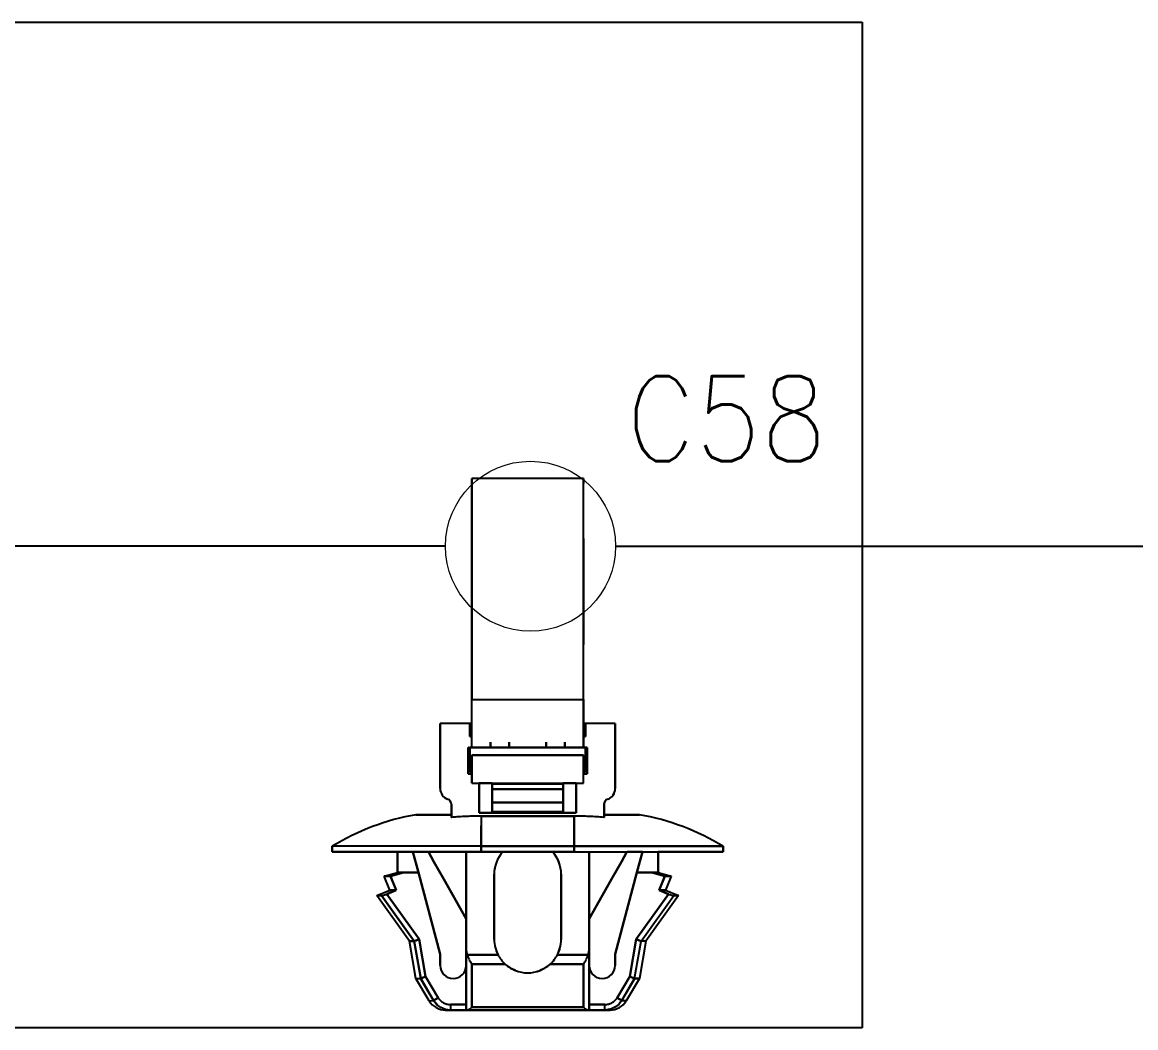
# Model space of a CAD drawing. Header units: inches. Extents: x 47316 to 59086, y 3141 to 11743.
# Drawn here: x 52056.99 to 52089.72, y 5811.37 to 5840.94 of the extents above; entities that cross this region are included whole.
import ezdxf

# ---------------------------------------------------------------- set-up
doc = ezdxf.new("R2010")
doc.units = ezdxf.units.IN
doc.header["$MEASUREMENT"] = 0
doc.styles.get("Standard").update_dxf_attribs({"font": ''})
doc.styles.get('Standard').set_extended_font_data('SimSun')
doc.linetypes.add('_VH_OTCON', pattern='A,0.0001,[7,VeSys.shx,S=0.1,R=0,X=0,Y=0],-0.4,[7,VeSys.shx,S=0.1,R=0,X=0,Y=0],-0.4,["X",Standard,S=1,R=0,X=-0.5,Y=-0.5],-0.0001,[7,VeSys.shx,S=0.1,R=0,X=0,Y=0],-0.4', length=1.2002)

msp = doc.modelspace()

# ---------------------------------------------------------------- linework, layer by layer
at = {"color": 1}
for p, q in [((52010.838, 5840.939), (52081.68, 5840.939)), ((52081.68, 5840.939), (52081.68, 5811.369)), ((52081.68, 5811.369), (52010.838, 5811.369))]:
    msp.add_line(p, q, dxfattribs=at)
at = {"color": 7, "ltscale": 0.378897}
msp.add_line((52070.205, 5827.523), (52070.205, 5821.023), dxfattribs=at)
at = {"color": 7, "ltscale": 0.15}
for p, q in [((52073.489, 5827.523), (52070.205, 5827.523)), ((52070.205, 5821.023), (52073.489, 5821.023)), ((52070.205, 5821.023), (52073.489, 5821.023)), ((52073.489, 5819.387), (52070.205, 5819.387)), ((52070.205, 5819.387), (52073.489, 5819.387)), ((52070.205, 5818.566), (52073.489, 5818.566)), ((52070.205, 5818.566), (52073.489, 5818.566)), ((52073.489, 5811.971), (52070.205, 5811.971)), ((52070.205, 5811.971), (52073.489, 5811.971))]:
    msp.add_line(p, q, dxfattribs=at)
at = {"color": 7, "ltscale": 0.215019}
msp.add_line((52070.205, 5823.056), (52070.205, 5827.523), dxfattribs=at)
at = {"color": 7, "ltscale": 0.315749}
msp.add_line((52070.205, 5827.523), (52070.205, 5821.585), dxfattribs=at)
at = {"color": 7, "ltscale": 0.378905}
msp.add_line((52070.205, 5821.023), (52070.205, 5827.523), dxfattribs=at)
at = {"color": 7, "ltscale": 0.315758}
msp.add_line((52070.205, 5827.523), (52070.205, 5821.585), dxfattribs=at)
at = {"color": 7, "ltscale": 0.378893}
msp.add_line((52073.489, 5821.023), (52073.489, 5827.523), dxfattribs=at)
at = {"color": 7, "ltscale": 0.0272}
msp.add_line((52073.489, 5827.376), (52073.489, 5827.523), dxfattribs=at)
at = {"color": 7, "ltscale": 0.37888}
msp.add_line((52073.489, 5821.023), (52073.489, 5827.523), dxfattribs=at)
at = {"color": 7, "ltscale": 0.027199}
msp.add_line((52073.489, 5827.523), (52073.489, 5827.376), dxfattribs=at)
at = {"color": 7, "ltscale": 0.179182}
msp.add_line((52070.205, 5823.279), (52070.205, 5827.202), dxfattribs=at)
at = {"color": 7, "ltscale": 0.142589}
msp.add_line((52073.489, 5825.757), (52073.489, 5822.635), dxfattribs=at)
at = {"color": 7, "ltscale": 0.142593}
msp.add_line((52073.489, 5822.634), (52073.489, 5825.756), dxfattribs=at)
at = {"color": 0, "linetype": '_VH_OTCON', "ltscale": 5}
for p, q in [((52069.429, 5825.529), (52018.657, 5825.529)), ((52074.429, 5825.529), (52185.429, 5825.529))]:
    msp.add_line(p, q, dxfattribs=at)
at = {"color": 7, "ltscale": 0.026669}
for p, q in [((52070.205, 5823.279), (52070.205, 5822.695)), ((52070.205, 5822.695), (52070.205, 5823.279)), ((52070.205, 5823.056), (52070.205, 5822.473))]:
    msp.add_line(p, q, dxfattribs=at)
at = {"color": 7, "ltscale": 0.108633}
msp.add_line((52070.205, 5820.317), (52070.205, 5822.695), dxfattribs=at)
at = {"color": 7, "ltscale": 0.076392}
msp.add_line((52070.205, 5821.023), (52070.205, 5822.695), dxfattribs=at)
at = {"color": 7, "ltscale": 0.098454}
msp.add_line((52070.205, 5820.317), (52070.205, 5822.473), dxfattribs=at)
at = {"color": 7, "ltscale": 0.057913}
msp.add_line((52070.205, 5820.317), (52070.205, 5821.585), dxfattribs=at)
at = {"color": 7, "ltscale": 0.0644}
for p, q in [((52070.205, 5819.614), (52070.205, 5821.023)), ((52070.205, 5819.614), (52070.205, 5821.023)), ((52073.489, 5821.023), (52073.489, 5819.614)), ((52073.489, 5819.614), (52073.489, 5821.023))]:
    msp.add_line(p, q, dxfattribs=at)
at = {"color": 7, "ltscale": 0.025}
for p, q in [((52069.275, 5819.77), (52069.275, 5820.317)), ((52071.3, 5819.614), (52070.752, 5819.614)), ((52071.3, 5819.614), (52070.752, 5819.614)), ((52071.3, 5819.606), (52070.752, 5819.606)), ((52072.941, 5819.614), (52072.394, 5819.614)), ((52072.941, 5819.614), (52072.394, 5819.614))]:
    msp.add_line(p, q, dxfattribs=at)
at = {"color": 7, "ltscale": 0.039999}
for p, q in [((52070.15, 5820.317), (52069.275, 5820.317)), ((52070.15, 5820.317), (52069.275, 5820.317)), ((52074.419, 5820.317), (52073.543, 5820.317)), ((52074.419, 5820.317), (52073.543, 5820.317))]:
    msp.add_line(p, q, dxfattribs=at)
at = {"color": 7, "ltscale": 0.022501}
for p, q in [((52069.275, 5820.317), (52069.275, 5819.825)), ((52069.275, 5820.317), (52069.275, 5819.825)), ((52074.419, 5820.317), (52074.419, 5819.825)), ((52074.419, 5819.825), (52074.419, 5820.317))]:
    msp.add_line(p, q, dxfattribs=at)
at = {"color": 7, "ltscale": 0.0175}
for p, q in [((52070.15, 5820.317), (52070.15, 5819.934)), ((52070.15, 5820.317), (52070.15, 5819.934)), ((52070.15, 5819.934), (52070.15, 5820.317)), ((52073.543, 5820.317), (52073.543, 5819.934)), ((52073.543, 5819.934), (52073.543, 5820.317))]:
    msp.add_line(p, q, dxfattribs=at)
at = {"color": 7, "ltscale": 0.002499}
for p, q in [((52070.205, 5820.317), (52070.15, 5820.317)), ((52073.543, 5820.317), (52073.489, 5820.317)), ((52070.15, 5819.934), (52070.205, 5819.934)), ((52070.205, 5819.934), (52070.15, 5819.934)), ((52073.489, 5819.934), (52073.543, 5819.934)), ((52073.543, 5819.934), (52073.489, 5819.934)), ((52070.096, 5819.606), (52070.15, 5819.606)), ((52070.096, 5819.606), (52070.15, 5819.606)), ((52073.598, 5819.606), (52073.543, 5819.606)), ((52073.543, 5819.606), (52073.598, 5819.606)), ((52073.543, 5819.606), (52073.598, 5819.606)), ((52070.15, 5818.894), (52070.205, 5818.894)), ((52070.205, 5818.894), (52070.15, 5818.894)), ((52070.15, 5818.894), (52070.205, 5818.894)), ((52073.489, 5818.894), (52073.543, 5818.894)), ((52073.543, 5818.894), (52073.489, 5818.894)), ((52073.489, 5818.894), (52073.543, 5818.894))]:
    msp.add_line(p, q, dxfattribs=at)
at = {"color": 7, "ltscale": 2.6e-05}
for p, q in [((52070.15, 5820.317), (52070.15, 5820.317)), ((52073.543, 5820.317), (52073.543, 5820.317))]:
    msp.add_line(p, q, dxfattribs=at)
at = {"color": 7, "ltscale": 0.064999}
for p, q in [((52069.275, 5819.825), (52069.275, 5818.402)), ((52069.275, 5819.825), (52069.275, 5818.402)), ((52074.419, 5819.825), (52074.419, 5818.402)), ((52074.419, 5818.402), (52074.419, 5819.825))]:
    msp.add_line(p, q, dxfattribs=at)
at = {"color": 7, "ltscale": 0.0625}
msp.add_line((52069.275, 5818.402), (52069.275, 5819.77), dxfattribs=at)
at = {"color": 7, "ltscale": 0.0075}
for p, q in [((52070.752, 5819.606), (52070.752, 5819.77)), ((52070.752, 5819.77), (52070.752, 5819.606)), ((52071.3, 5819.77), (52071.3, 5819.606)), ((52071.3, 5819.606), (52071.3, 5819.77)), ((52072.394, 5819.606), (52072.394, 5819.77)), ((52072.394, 5819.77), (52072.394, 5819.606)), ((52072.941, 5819.77), (52072.941, 5819.606)), ((52072.941, 5819.606), (52072.941, 5819.77)), ((52066.1, 5816.705), (52066.1, 5816.541)), ((52066.1, 5816.541), (52066.1, 5816.705)), ((52070.479, 5816.705), (52070.479, 5816.541)), ((52070.479, 5816.541), (52070.479, 5816.705)), ((52073.215, 5816.541), (52073.215, 5816.705)), ((52073.215, 5816.705), (52073.215, 5816.541)), ((52077.593, 5816.705), (52077.593, 5816.541)), ((52077.593, 5816.541), (52077.593, 5816.705)), ((52069.582, 5812.053), (52069.582, 5811.889)), ((52069.582, 5812.053), (52069.582, 5811.889)), ((52070.041, 5811.889), (52070.041, 5812.053)), ((52074.111, 5811.889), (52074.111, 5812.053)), ((52074.111, 5811.889), (52074.111, 5812.053))]:
    msp.add_line(p, q, dxfattribs=at)
at = {"color": 7, "ltscale": 0.000629}
msp.add_line((52070.109, 5819.606), (52070.096, 5819.606), dxfattribs=at)
at = {"color": 7, "ltscale": 0.035001}
for p, q in [((52070.096, 5819.606), (52070.096, 5818.84)), ((52070.096, 5818.84), (52070.096, 5819.606)), ((52073.598, 5818.84), (52073.598, 5819.606)), ((52073.598, 5818.84), (52073.598, 5819.606)), ((52073.598, 5819.606), (52073.598, 5818.84)), ((52070.479, 5816.541), (52070.479, 5817.307)), ((52070.479, 5816.541), (52070.479, 5817.307))]:
    msp.add_line(p, q, dxfattribs=at)
at = {"color": 7, "ltscale": 0.154999}
for p, q in [((52070.15, 5819.606), (52073.543, 5819.606)), ((52073.543, 5819.606), (52070.15, 5819.606))]:
    msp.add_line(p, q, dxfattribs=at)
at = {"color": 7, "ltscale": 0.032501}
for p, q in [((52070.15, 5819.606), (52070.15, 5818.894)), ((52070.15, 5819.606), (52070.15, 5818.894)), ((52073.543, 5819.606), (52073.543, 5818.894)), ((52073.543, 5818.894), (52073.543, 5819.606))]:
    msp.add_line(p, q, dxfattribs=at)
at = {"color": 7, "ltscale": 0.021939}
msp.add_line((52070.15, 5819.606), (52070.15, 5819.125), dxfattribs=at)
at = {"color": 7, "ltscale": 0.0375}
for p, q in [((52070.205, 5819.387), (52070.205, 5818.566)), ((52070.205, 5818.566), (52070.205, 5819.387)), ((52073.489, 5818.566), (52073.489, 5819.387)), ((52073.489, 5818.566), (52073.489, 5819.387))]:
    msp.add_line(p, q, dxfattribs=at)
at = {"color": 7, "ltscale": 0.000322}
msp.add_line((52071.3, 5819.606), (52071.3, 5819.613), dxfattribs=at)
at = {"color": 7, "ltscale": 0.023056}
msp.add_line((52072.899, 5819.606), (52072.394, 5819.606), dxfattribs=at)
at = {"color": 7, "ltscale": 0.000368}
msp.add_line((52072.941, 5819.614), (52072.941, 5819.606), dxfattribs=at)
at = {"color": 7, "ltscale": 0.010562}
msp.add_line((52070.15, 5818.894), (52070.15, 5819.125), dxfattribs=at)
at = {"color": 7, "ltscale": 0.004999}
for p, q in [((52070.096, 5818.84), (52070.205, 5818.84)), ((52070.205, 5818.84), (52070.096, 5818.84)), ((52073.489, 5818.84), (52073.598, 5818.84)), ((52073.598, 5818.84), (52073.489, 5818.84))]:
    msp.add_line(p, q, dxfattribs=at)
at = {"color": 7, "ltscale": 0.002502}
msp.add_line((52070.205, 5818.84), (52070.205, 5818.894), dxfattribs=at)
at = {"color": 7, "ltscale": 0.040002}
for p, q in [((52070.424, 5818.566), (52070.424, 5817.69)), ((52070.424, 5817.69), (52070.424, 5818.566)), ((52073.27, 5817.69), (52073.27, 5818.566)), ((52073.27, 5817.69), (52073.27, 5818.566)), ((52073.27, 5818.566), (52073.27, 5817.69))]:
    msp.add_line(p, q, dxfattribs=at)
at = {"color": 7, "ltscale": 0.017502}
for p, q in [((52070.807, 5818.566), (52070.424, 5818.566)), ((52073.27, 5818.566), (52072.887, 5818.566))]:
    msp.add_line(p, q, dxfattribs=at)
at = {"color": 7, "ltscale": 0.00087}
for p, q in [((52070.807, 5818.547), (52070.807, 5818.566)), ((52070.807, 5818.566), (52070.807, 5818.547)), ((52072.887, 5818.547), (52072.887, 5818.566)), ((52072.887, 5818.566), (52072.887, 5818.547))]:
    msp.add_line(p, q, dxfattribs=at)
at = {"color": 7, "ltscale": 0.023952}
msp.add_line((52070.807, 5818.042), (52070.807, 5818.566), dxfattribs=at)
at = {"color": 7, "ltscale": 0.007443}
for p, q in [((52070.807, 5818.384), (52070.807, 5818.547)), ((52070.807, 5818.547), (52070.807, 5818.384)), ((52072.887, 5818.384), (52072.887, 5818.547)), ((52072.887, 5818.547), (52072.887, 5818.384))]:
    msp.add_line(p, q, dxfattribs=at)
at = {"color": 7, "ltscale": 0.095001}
for p, q in [((52070.807, 5818.547), (52072.887, 5818.547)), ((52072.887, 5818.547), (52070.807, 5818.547)), ((52070.807, 5818.384), (52072.887, 5818.384)), ((52072.887, 5818.384), (52070.807, 5818.384)), ((52072.887, 5817.993), (52070.807, 5817.993)), ((52070.807, 5817.993), (52072.887, 5817.993)), ((52072.887, 5817.722), (52070.807, 5817.722))]:
    msp.add_line(p, q, dxfattribs=at)
at = {"color": 7, "ltscale": 0.017839}
for p, q in [((52070.807, 5817.993), (52070.807, 5818.384)), ((52070.807, 5818.384), (52070.807, 5817.993)), ((52072.887, 5817.993), (52072.887, 5818.384)), ((52072.887, 5818.384), (52072.887, 5817.993))]:
    msp.add_line(p, q, dxfattribs=at)
at = {"color": 7, "ltscale": 0.013786}
msp.add_line((52069.603, 5817.635), (52069.603, 5817.937), dxfattribs=at)
at = {"color": 7, "ltscale": 0.017471}
for p, q in [((52069.603, 5817.555), (52069.603, 5817.937)), ((52074.091, 5817.555), (52074.091, 5817.937))]:
    msp.add_line(p, q, dxfattribs=at)
at = {"color": 7, "ltscale": 0.017476}
for p, q in [((52069.603, 5817.937), (52069.603, 5817.555)), ((52074.091, 5817.937), (52074.091, 5817.555))]:
    msp.add_line(p, q, dxfattribs=at)
at = {"color": 7, "ltscale": 0.014789}
msp.add_line((52070.807, 5818.014), (52070.807, 5817.69), dxfattribs=at)
at = {"color": 7, "ltscale": 0.013841}
for p, q in [((52070.807, 5817.69), (52070.807, 5817.993)), ((52072.887, 5817.993), (52072.887, 5817.69))]:
    msp.add_line(p, q, dxfattribs=at)
at = {"color": 7, "ltscale": 0.012407}
for p, q in [((52070.807, 5817.722), (52070.807, 5817.993)), ((52072.887, 5817.722), (52072.887, 5817.993))]:
    msp.add_line(p, q, dxfattribs=at)
at = {"color": 7, "ltscale": 0.001447}
msp.add_line((52072.887, 5817.722), (52072.887, 5817.69), dxfattribs=at)
at = {"color": 7, "ltscale": 0.047501}
for p, q in [((52068.563, 5817.635), (52069.603, 5817.635)), ((52069.603, 5817.635), (52068.563, 5817.635)), ((52074.091, 5817.635), (52075.131, 5817.635)), ((52075.131, 5817.635), (52074.091, 5817.635))]:
    msp.add_line(p, q, dxfattribs=at)
at = {"color": 7, "ltscale": 0.00369}
for p, q in [((52069.603, 5817.555), (52069.603, 5817.635)), ((52074.091, 5817.635), (52074.091, 5817.555))]:
    msp.add_line(p, q, dxfattribs=at)
at = {"color": 7, "ltscale": 0.129999}
for p, q in [((52070.424, 5817.69), (52073.27, 5817.69)), ((52073.27, 5817.69), (52070.424, 5817.69))]:
    msp.add_line(p, q, dxfattribs=at)
at = {"color": 7, "ltscale": 0.040567}
for p, q in [((52070.479, 5817.593), (52070.479, 5816.705)), ((52073.215, 5817.593), (52073.215, 5816.705))]:
    msp.add_line(p, q, dxfattribs=at)
at = {"color": 7, "ltscale": 0.125}
for p, q in [((52073.215, 5817.593), (52070.479, 5817.593)), ((52070.479, 5817.593), (52073.215, 5817.593)), ((52073.215, 5816.705), (52070.479, 5816.705)), ((52070.479, 5816.705), (52073.215, 5816.705)), ((52073.215, 5816.541), (52070.479, 5816.541)), ((52070.479, 5816.541), (52073.215, 5816.541))]:
    msp.add_line(p, q, dxfattribs=at)
at = {"color": 7, "ltscale": 0.040569}
for p, q in [((52070.479, 5817.593), (52070.479, 5816.705)), ((52073.215, 5816.705), (52073.215, 5817.593))]:
    msp.add_line(p, q, dxfattribs=at)
at = {"color": 7, "ltscale": 0.02751}
msp.add_line((52073.215, 5816.705), (52073.215, 5817.307), dxfattribs=at)
msp.add_line((52073.215, 5816.705), (52073.215, 5817.307), dxfattribs=at)
at = {"color": 7, "ltscale": 0.2}
for p, q in [((52070.479, 5816.705), (52066.1, 5816.705)), ((52070.479, 5816.705), (52066.1, 5816.705)), ((52070.479, 5816.541), (52066.1, 5816.541)), ((52066.1, 5816.541), (52070.479, 5816.541)), ((52077.593, 5816.705), (52073.215, 5816.705)), ((52073.215, 5816.705), (52077.593, 5816.705)), ((52073.215, 5816.541), (52077.593, 5816.541)), ((52073.215, 5816.541), (52077.593, 5816.541))]:
    msp.add_line(p, q, dxfattribs=at)
at = {"color": 7, "ltscale": 0.087396}
for p, q in [((52066.1, 5816.541), (52068.014, 5816.541)), ((52077.593, 5816.541), (52075.68, 5816.541)), ((52077.593, 5816.541), (52075.68, 5816.541))]:
    msp.add_line(p, q, dxfattribs=at)
at = {"color": 7, "ltscale": 0.0875}
for p, q in [((52068.016, 5816.541), (52066.1, 5816.541)), ((52070.862, 5813.969), (52070.862, 5815.884)), ((52070.862, 5815.884), (52070.862, 5813.969)), ((52072.832, 5815.884), (52072.832, 5813.969)), ((52072.832, 5813.969), (52072.832, 5815.884)), ((52072.832, 5813.969), (52072.832, 5815.884))]:
    msp.add_line(p, q, dxfattribs=at)
at = {"color": 7, "ltscale": 0.027499}
for p, q in [((52068.016, 5815.939), (52068.016, 5816.541)), ((52068.016, 5816.541), (52068.016, 5815.939)), ((52075.678, 5815.939), (52075.678, 5816.541)), ((52075.678, 5816.541), (52075.678, 5815.939))]:
    msp.add_line(p, q, dxfattribs=at)
at = {"color": 7, "ltscale": 0.028456}
for p, q in [((52068.634, 5815.939), (52068.473, 5816.541)), ((52068.473, 5816.541), (52068.634, 5815.939)), ((52075.06, 5815.939), (52075.22, 5816.541)), ((52075.22, 5816.541), (52075.06, 5815.939))]:
    msp.add_line(p, q, dxfattribs=at)
at = {"color": 7, "ltscale": 0.020602}
for p, q in [((52068.473, 5816.541), (52068.924, 5816.541)), ((52075.22, 5816.541), (52074.769, 5816.541)), ((52075.22, 5816.541), (52074.769, 5816.541))]:
    msp.add_line(p, q, dxfattribs=at)
at = {"color": 7, "ltscale": 0.020749}
msp.add_line((52068.928, 5816.541), (52068.473, 5816.541), dxfattribs=at)
at = {"color": 7, "ltscale": 0.015289}
msp.add_line((52069.092, 5816.251), (52068.927, 5816.542), dxfattribs=at)
at = {"color": 7, "ltscale": 0.015242}
for p, q in [((52068.928, 5816.541), (52069.092, 5816.251)), ((52074.602, 5816.251), (52074.766, 5816.541))]:
    msp.add_line(p, q, dxfattribs=at)
at = {"color": 7, "ltscale": 0.089999}
for p, q in [((52070.041, 5816.541), (52070.041, 5814.571)), ((52070.041, 5814.571), (52070.041, 5816.541)), ((52073.653, 5814.571), (52073.653, 5816.541)), ((52073.653, 5816.541), (52073.653, 5814.571))]:
    msp.add_line(p, q, dxfattribs=at)
at = {"color": 7, "ltscale": 0.015215}
msp.add_line((52074.766, 5816.541), (52074.602, 5816.251), dxfattribs=at)
at = {"color": 7, "ltscale": 0.02697}
msp.add_line((52069.382, 5815.736), (52069.092, 5816.251), dxfattribs=at)
at = {"color": 7, "ltscale": 0.026985}
for p, q in [((52069.092, 5816.251), (52069.382, 5815.736)), ((52074.311, 5815.736), (52074.602, 5816.251))]:
    msp.add_line(p, q, dxfattribs=at)
at = {"color": 7, "ltscale": 0.02701}
msp.add_line((52074.602, 5816.251), (52074.311, 5815.736), dxfattribs=at)
at = {"color": 7, "ltscale": 0.018183}
msp.add_line((52067.633, 5815.829), (52068.016, 5815.939), dxfattribs=at)
at = {"color": 7, "ltscale": 0.008429}
for p, q in [((52067.817, 5815.829), (52067.633, 5815.829)), ((52075.712, 5815.419), (52075.896, 5815.419))]:
    msp.add_line(p, q, dxfattribs=at)
at = {"color": 7, "ltscale": 0.020195}
for p, q in [((52067.797, 5815.419), (52067.633, 5815.829)), ((52067.817, 5815.829), (52067.982, 5815.419)), ((52067.982, 5815.419), (52067.817, 5815.829)), ((52075.876, 5815.829), (52075.712, 5815.419)), ((52075.712, 5815.419), (52075.876, 5815.829)), ((52076.061, 5815.829), (52075.896, 5815.419))]:
    msp.add_line(p, q, dxfattribs=at)
at = {"color": 7, "ltscale": 0.008438}
msp.add_line((52067.633, 5815.829), (52067.818, 5815.829), dxfattribs=at)
at = {"color": 7, "ltscale": 0.002185}
msp.add_line((52067.724, 5815.829), (52067.676, 5815.829), dxfattribs=at)
at = {"color": 7, "ltscale": 0.018199}
for p, q in [((52068.201, 5815.939), (52067.817, 5815.829)), ((52067.817, 5815.829), (52068.201, 5815.939)), ((52075.493, 5815.939), (52075.876, 5815.829)), ((52075.876, 5815.829), (52075.493, 5815.939))]:
    msp.add_line(p, q, dxfattribs=at)
at = {"color": 7, "ltscale": 0.000342}
for p, q in [((52068.023, 5815.939), (52068.016, 5815.939)), ((52075.678, 5815.939), (52075.67, 5815.939))]:
    msp.add_line(p, q, dxfattribs=at)
at = {"color": 7, "ltscale": 0.006641}
msp.add_line((52068.016, 5815.939), (52068.161, 5815.939), dxfattribs=at)
at = {"color": 7, "ltscale": 0.002142}
msp.add_line((52068.063, 5815.939), (52068.016, 5815.939), dxfattribs=at)
at = {"color": 7, "ltscale": 0.00033}
for p, q in [((52068.016, 5815.939), (52068.023, 5815.939)), ((52075.671, 5815.939), (52075.678, 5815.939)), ((52075.896, 5815.419), (52075.889, 5815.419))]:
    msp.add_line(p, q, dxfattribs=at)
at = {"color": 7, "ltscale": 0.002136}
msp.add_line((52068.016, 5815.939), (52068.063, 5815.939), dxfattribs=at)
at = {"color": 7, "ltscale": 0.001825}
msp.add_line((52068.023, 5815.939), (52068.063, 5815.939), dxfattribs=at)
at = {"color": 7, "ltscale": 0.003674}
for p, q in [((52068.104, 5815.939), (52068.023, 5815.939)), ((52075.67, 5815.939), (52075.59, 5815.939))]:
    msp.add_line(p, q, dxfattribs=at)
at = {"color": 7, "ltscale": 0.006299}
msp.add_line((52068.201, 5815.939), (52068.063, 5815.939), dxfattribs=at)
at = {"color": 7, "ltscale": 0.006305}
msp.add_line((52068.063, 5815.939), (52068.201, 5815.939), dxfattribs=at)
at = {"color": 7, "ltscale": 0.00329}
msp.add_line((52068.176, 5815.939), (52068.104, 5815.939), dxfattribs=at)
at = {"color": 7, "ltscale": 0.019785}
for p, q in [((52068.634, 5815.939), (52068.201, 5815.939)), ((52068.201, 5815.939), (52068.634, 5815.939)), ((52075.06, 5815.939), (52075.493, 5815.939)), ((52075.493, 5815.939), (52075.06, 5815.939))]:
    msp.add_line(p, q, dxfattribs=at)
at = {"color": 7, "ltscale": 0.11383}
for p, q in [((52069.275, 5813.531), (52068.634, 5815.939)), ((52068.634, 5815.939), (52069.275, 5813.531)), ((52074.419, 5813.531), (52075.06, 5815.939)), ((52075.06, 5815.939), (52074.419, 5813.531))]:
    msp.add_line(p, q, dxfattribs=at)
at = {"color": 7, "ltscale": 0.065039}
msp.add_line((52070.041, 5814.571), (52069.341, 5815.81), dxfattribs=at)
at = {"color": 7, "ltscale": 0.064963}
msp.add_line((52074.352, 5815.809), (52073.653, 5814.571), dxfattribs=at)
at = {"color": 7, "ltscale": 0.008441}
for p, q in [((52075.678, 5815.939), (52075.493, 5815.939)), ((52075.493, 5815.939), (52075.678, 5815.939)), ((52075.897, 5815.419), (52075.712, 5815.419))]:
    msp.add_line(p, q, dxfattribs=at)
at = {"color": 7, "ltscale": 0.008432}
msp.add_line((52075.493, 5815.939), (52075.678, 5815.939), dxfattribs=at)
at = {"color": 7, "ltscale": 0.00434}
msp.add_line((52075.59, 5815.939), (52075.495, 5815.939), dxfattribs=at)
at = {"color": 7, "ltscale": 0.002209}
msp.add_line((52075.622, 5815.939), (52075.671, 5815.939), dxfattribs=at)
at = {"color": 7, "ltscale": 0.000286}
for p, q in [((52075.676, 5815.937), (52075.67, 5815.939)), ((52075.67, 5815.939), (52075.676, 5815.937))]:
    msp.add_line(p, q, dxfattribs=at)
at = {"color": 7, "ltscale": 0.018174}
msp.add_line((52075.678, 5815.939), (52076.06, 5815.829), dxfattribs=at)
at = {"color": 7, "ltscale": 0.004681}
for p, q in [((52075.979, 5815.829), (52075.876, 5815.829)), ((52075.876, 5815.829), (52075.979, 5815.829))]:
    msp.add_line(p, q, dxfattribs=at)
at = {"color": 7, "ltscale": 0.002823}
msp.add_line((52076.04, 5815.829), (52075.979, 5815.829), dxfattribs=at)
at = {"color": 7, "ltscale": 0.00282}
for p, q in [((52075.979, 5815.829), (52076.04, 5815.829)), ((52067.817, 5815.419), (52067.879, 5815.419))]:
    msp.add_line(p, q, dxfattribs=at)
at = {"color": 7, "ltscale": 0.000925}
msp.add_line((52076.061, 5815.829), (52076.04, 5815.829), dxfattribs=at)
at = {"color": 7, "ltscale": 0.000912}
for p, q in [((52076.04, 5815.829), (52076.06, 5815.829)), ((52067.797, 5815.419), (52067.817, 5815.419))]:
    msp.add_line(p, q, dxfattribs=at)
at = {"color": 7, "ltscale": 0.06116}
msp.add_line((52070.041, 5814.571), (52069.382, 5815.736), dxfattribs=at)
at = {"color": 7, "ltscale": 0.061156}
for p, q in [((52069.382, 5815.736), (52070.041, 5814.571)), ((52073.653, 5814.571), (52074.311, 5815.736))]:
    msp.add_line(p, q, dxfattribs=at)
at = {"color": 7, "ltscale": 0.040697}
msp.add_line((52070.041, 5814.774), (52070.041, 5815.665), dxfattribs=at)
at = {"color": 7, "ltscale": 0.040701}
msp.add_line((52070.041, 5815.665), (52070.041, 5814.774), dxfattribs=at)
at = {"color": 7, "ltscale": 0.061161}
msp.add_line((52074.311, 5815.736), (52073.653, 5814.571), dxfattribs=at)
at = {"color": 7, "ltscale": 0.019}
msp.add_line((52067.414, 5815.255), (52067.797, 5815.419), dxfattribs=at)
at = {"color": 7, "ltscale": 4.3e-05}
msp.add_line((52067.414, 5815.255), (52067.415, 5815.255), dxfattribs=at)
at = {"color": 7, "ltscale": 0.075271}
for p, q in [((52068.372, 5813.914), (52067.414, 5815.255)), ((52067.549, 5815.255), (52068.507, 5813.914)), ((52068.507, 5813.914), (52067.549, 5815.255)), ((52075.187, 5813.914), (52076.145, 5815.255)), ((52076.28, 5815.255), (52075.322, 5813.914))]:
    msp.add_line(p, q, dxfattribs=at)
at = {"color": 7, "ltscale": 4.9e-05}
msp.add_line((52067.414, 5815.255), (52067.415, 5815.255), dxfattribs=at)
at = {"color": 7, "ltscale": 0.000903}
msp.add_line((52067.415, 5815.255), (52067.435, 5815.255), dxfattribs=at)
at = {"color": 7, "ltscale": 0.000916}
msp.add_line((52067.415, 5815.255), (52067.435, 5815.255), dxfattribs=at)
at = {"color": 7, "ltscale": 0.005222}
msp.add_line((52067.435, 5815.255), (52067.549, 5815.255), dxfattribs=at)
at = {"color": 7, "ltscale": 0.005249}
msp.add_line((52067.435, 5815.255), (52067.55, 5815.255), dxfattribs=at)
at = {"color": 7, "ltscale": 0.013619}
for p, q in [((52067.982, 5815.419), (52067.708, 5815.302)), ((52067.708, 5815.302), (52067.982, 5815.419)), ((52075.712, 5815.419), (52075.986, 5815.302)), ((52075.986, 5815.302), (52075.712, 5815.419))]:
    msp.add_line(p, q, dxfattribs=at)
at = {"color": 7, "ltscale": 0.074459}
for p, q in [((52067.708, 5815.302), (52068.655, 5813.975)), ((52068.655, 5813.975), (52067.708, 5815.302)), ((52075.986, 5815.302), (52075.038, 5813.975)), ((52075.038, 5813.975), (52075.986, 5815.302))]:
    msp.add_line(p, q, dxfattribs=at)
at = {"color": 7, "ltscale": 0.0009}
msp.add_line((52067.816, 5815.419), (52067.797, 5815.419), dxfattribs=at)
at = {"color": 7, "ltscale": 0.002856}
msp.add_line((52067.804, 5815.419), (52067.867, 5815.419), dxfattribs=at)
at = {"color": 7, "ltscale": 0.002869}
msp.add_line((52067.867, 5815.419), (52067.804, 5815.419), dxfattribs=at)
at = {"color": 7, "ltscale": 0.002832}
msp.add_line((52067.878, 5815.419), (52067.816, 5815.419), dxfattribs=at)
at = {"color": 7, "ltscale": 0.004715}
msp.add_line((52067.982, 5815.419), (52067.878, 5815.419), dxfattribs=at)
at = {"color": 7, "ltscale": 0.004687}
msp.add_line((52067.879, 5815.419), (52067.982, 5815.419), dxfattribs=at)
at = {"color": 7, "ltscale": 0.075264}
msp.add_line((52075.187, 5813.914), (52076.144, 5815.255), dxfattribs=at)
at = {"color": 7, "ltscale": 0.004291}
msp.add_line((52075.806, 5815.419), (52075.712, 5815.419), dxfattribs=at)
at = {"color": 7, "ltscale": 0.003809}
msp.add_line((52075.889, 5815.419), (52075.806, 5815.419), dxfattribs=at)
at = {"color": 7, "ltscale": 0.001593}
msp.add_line((52075.855, 5815.419), (52075.89, 5815.419), dxfattribs=at)
at = {"color": 7, "ltscale": 0.000327}
msp.add_line((52075.89, 5815.419), (52075.897, 5815.419), dxfattribs=at)
at = {"color": 7, "ltscale": 0.019025}
msp.add_line((52075.897, 5815.419), (52076.28, 5815.255), dxfattribs=at)
at = {"color": 7, "ltscale": 0.006177}
msp.add_line((52076.144, 5815.255), (52076.28, 5815.255), dxfattribs=at)
at = {"color": 7, "ltscale": 0.006165}
for p, q in [((52076.28, 5815.255), (52076.145, 5815.255)), ((52075.322, 5813.914), (52075.187, 5813.914)), ((52075.322, 5813.914), (52075.187, 5813.914))]:
    msp.add_line(p, q, dxfattribs=at)
at = {"color": 7, "ltscale": 0.039936}
for p, q in [((52070.041, 5814.571), (52070.041, 5813.696)), ((52070.041, 5813.696), (52070.041, 5814.571)), ((52073.653, 5813.696), (52073.653, 5814.571)), ((52073.653, 5814.571), (52073.653, 5813.696))]:
    msp.add_line(p, q, dxfattribs=at)
at = {"color": 7, "ltscale": 0.048712}
msp.add_line((52070.041, 5813.504), (52070.041, 5814.571), dxfattribs=at)
at = {"color": 7, "ltscale": 0.006168}
for p, q in [((52068.507, 5813.914), (52068.372, 5813.914)), ((52068.372, 5813.914), (52068.507, 5813.914))]:
    msp.add_line(p, q, dxfattribs=at)
at = {"color": 7, "ltscale": 0.05076}
for p, q in [((52068.563, 5812.819), (52068.372, 5813.914)), ((52075.322, 5813.914), (52075.13, 5812.819))]:
    msp.add_line(p, q, dxfattribs=at)
at = {"color": 7, "ltscale": 0.002621}
for p, q in [((52068.511, 5813.915), (52068.564, 5813.937)), ((52068.564, 5813.937), (52068.511, 5813.915)), ((52075.13, 5813.937), (52075.183, 5813.915)), ((52075.183, 5813.915), (52075.13, 5813.937))]:
    msp.add_line(p, q, dxfattribs=at)
at = {"color": 7, "ltscale": 0.050773}
for p, q in [((52068.511, 5813.915), (52068.702, 5812.82)), ((52068.702, 5812.82), (52068.511, 5813.915)), ((52074.991, 5812.82), (52075.183, 5813.915))]:
    msp.add_line(p, q, dxfattribs=at)
at = {"color": 7, "ltscale": 0.000205}
for p, q in [((52068.564, 5813.937), (52068.568, 5813.939)), ((52068.568, 5813.939), (52068.564, 5813.937)), ((52075.126, 5813.939), (52075.13, 5813.937)), ((52075.13, 5813.937), (52075.126, 5813.939))]:
    msp.add_line(p, q, dxfattribs=at)
at = {"color": 7, "ltscale": 0.004321}
for p, q in [((52068.568, 5813.939), (52068.655, 5813.975)), ((52068.655, 5813.975), (52068.568, 5813.939)), ((52075.038, 5813.975), (52075.126, 5813.939)), ((52075.126, 5813.939), (52075.038, 5813.975))]:
    msp.add_line(p, q, dxfattribs=at)
at = {"color": 7, "ltscale": 0.051095}
for p, q in [((52068.655, 5813.975), (52068.848, 5812.873)), ((52068.848, 5812.873), (52068.655, 5813.975)), ((52075.038, 5813.975), (52074.846, 5812.873)), ((52074.846, 5812.873), (52075.038, 5813.975))]:
    msp.add_line(p, q, dxfattribs=at)
at = {"color": 7, "ltscale": 0.050769}
msp.add_line((52074.991, 5812.82), (52075.186, 5813.914), dxfattribs=at)
at = {"color": 7, "ltscale": 0.014999}
for p, q in [((52069.275, 5813.202), (52069.275, 5813.531)), ((52069.275, 5813.531), (52069.275, 5813.202)), ((52074.419, 5813.202), (52074.419, 5813.531)), ((52074.419, 5813.202), (52074.419, 5813.531)), ((52074.419, 5813.531), (52074.419, 5813.202))]:
    msp.add_line(p, q, dxfattribs=at)
at = {"color": 7, "ltscale": 0.082565}
for p, q in [((52070.041, 5811.889), (52070.041, 5813.696)), ((52070.041, 5813.696), (52070.041, 5811.889)), ((52073.653, 5813.696), (52073.653, 5811.889)), ((52073.653, 5811.889), (52073.653, 5813.696))]:
    msp.add_line(p, q, dxfattribs=at)
at = {"color": 7, "ltscale": 0.008279}
msp.add_line((52070.041, 5813.323), (52070.041, 5813.504), dxfattribs=at)
at = {"color": 7, "ltscale": 0.041339}
for p, q in [((52070.069, 5813.513), (52070.974, 5813.513)), ((52070.974, 5813.513), (52070.069, 5813.513)), ((52072.72, 5813.513), (52073.625, 5813.513)), ((52073.625, 5813.513), (52072.72, 5813.513))]:
    msp.add_line(p, q, dxfattribs=at)
at = {"color": 7, "ltscale": 0.002634}
for p, q in [((52070.069, 5813.513), (52070.089, 5813.459)), ((52073.605, 5813.459), (52073.625, 5813.513))]:
    msp.add_line(p, q, dxfattribs=at)
at = {"color": 7, "ltscale": 0.002635}
for p, q in [((52070.089, 5813.459), (52070.069, 5813.513)), ((52073.625, 5813.513), (52073.605, 5813.459))]:
    msp.add_line(p, q, dxfattribs=at)
at = {"color": 7, "ltscale": 0.005516}
msp.add_line((52070.041, 5813.202), (52070.041, 5813.323), dxfattribs=at)
at = {"color": 7, "ltscale": 0.052501}
msp.add_line((52070.041, 5812.053), (52070.041, 5813.202), dxfattribs=at)
at = {"color": 7, "ltscale": 0.044711}
for p, q in [((52071.184, 5813.24), (52070.205, 5813.24)), ((52070.205, 5813.24), (52071.184, 5813.24)), ((52073.489, 5813.24), (52072.51, 5813.24)), ((52072.51, 5813.24), (52073.489, 5813.24))]:
    msp.add_line(p, q, dxfattribs=at)
at = {"color": 7, "ltscale": 0.057954}
for p, q in [((52070.205, 5813.24), (52070.205, 5811.971)), ((52070.205, 5811.971), (52070.205, 5813.24)), ((52073.489, 5811.971), (52073.489, 5813.24)), ((52073.489, 5813.24), (52073.489, 5811.971))]:
    msp.add_line(p, q, dxfattribs=at)
at = {"color": 7, "ltscale": 0.001863}
msp.add_line((52071.155, 5813.267), (52071.185, 5813.239), dxfattribs=at)
at = {"color": 7, "ltscale": 0.000505}
msp.add_line((52071.184, 5813.24), (52071.176, 5813.248), dxfattribs=at)
at = {"color": 7, "ltscale": 0.000598}
msp.add_line((52072.51, 5813.24), (52072.519, 5813.249), dxfattribs=at)
at = {"color": 7, "ltscale": 0.006223}
for p, q in [((52068.563, 5812.819), (52068.7, 5812.819)), ((52068.563, 5812.819), (52068.7, 5812.819)), ((52075.13, 5812.819), (52074.994, 5812.819))]:
    msp.add_line(p, q, dxfattribs=at)
at = {"color": 7, "ltscale": 0.034946}
for p, q in [((52068.951, 5812.16), (52068.563, 5812.819)), ((52075.13, 5812.819), (52074.742, 5812.16))]:
    msp.add_line(p, q, dxfattribs=at)
at = {"color": 7, "ltscale": 0.034208}
for p, q in [((52069.079, 5812.174), (52068.7, 5812.819)), ((52074.614, 5812.174), (52074.994, 5812.819))]:
    msp.add_line(p, q, dxfattribs=at)
at = {"color": 7, "ltscale": 0.000128}
for p, q in [((52068.702, 5812.819), (52068.7, 5812.819)), ((52074.994, 5812.819), (52074.991, 5812.819)), ((52074.991, 5812.819), (52074.994, 5812.819))]:
    msp.add_line(p, q, dxfattribs=at)
at = {"color": 7, "ltscale": 0.002806}
for p, q in [((52068.702, 5812.82), (52068.76, 5812.841)), ((52074.934, 5812.841), (52074.991, 5812.82))]:
    msp.add_line(p, q, dxfattribs=at)
at = {"color": 7, "ltscale": 0.00266}
for p, q in [((52068.757, 5812.84), (52068.702, 5812.82)), ((52074.991, 5812.82), (52074.936, 5812.84))]:
    msp.add_line(p, q, dxfattribs=at)
at = {"color": 7, "ltscale": 0.034163}
for p, q in [((52068.702, 5812.82), (52069.079, 5812.174)), ((52074.614, 5812.174), (52074.991, 5812.82))]:
    msp.add_line(p, q, dxfattribs=at)
at = {"color": 7, "ltscale": 0.004276}
for p, q in [((52068.76, 5812.841), (52068.848, 5812.873)), ((52068.848, 5812.873), (52068.76, 5812.841)), ((52074.933, 5812.841), (52074.846, 5812.873)), ((52074.846, 5812.873), (52074.934, 5812.841))]:
    msp.add_line(p, q, dxfattribs=at)
at = {"color": 7, "ltscale": 0.0329}
for p, q in [((52068.848, 5812.873), (52069.213, 5812.253)), ((52069.213, 5812.253), (52068.848, 5812.873)), ((52074.846, 5812.873), (52074.481, 5812.253)), ((52074.481, 5812.253), (52074.846, 5812.873))]:
    msp.add_line(p, q, dxfattribs=at)
at = {"color": 7, "ltscale": 0.006219}
msp.add_line((52074.994, 5812.819), (52075.13, 5812.819), dxfattribs=at)
at = {"color": 7, "ltscale": 0.005864}
msp.add_line((52068.952, 5812.159), (52069.079, 5812.174), dxfattribs=at)
at = {"color": 7, "ltscale": 0.005865}
for p, q in [((52068.952, 5812.159), (52069.079, 5812.174)), ((52074.614, 5812.174), (52074.742, 5812.159))]:
    msp.add_line(p, q, dxfattribs=at)
at = {"color": 7, "ltscale": 0.007092}
for p, q in [((52069.213, 5812.253), (52069.079, 5812.174)), ((52069.079, 5812.174), (52069.213, 5812.253)), ((52074.614, 5812.174), (52074.481, 5812.253)), ((52074.481, 5812.253), (52074.614, 5812.174))]:
    msp.add_line(p, q, dxfattribs=at)
at = {"color": 7, "ltscale": 0.00587}
msp.add_line((52074.742, 5812.159), (52074.614, 5812.174), dxfattribs=at)
at = {"color": 7, "ltscale": 0.015717}
msp.add_line((52069.424, 5811.889), (52069.768, 5811.889), dxfattribs=at)
at = {"color": 7, "ltscale": 0.015729}
msp.add_line((52069.768, 5811.889), (52069.424, 5811.889), dxfattribs=at)
at = {"color": 7, "ltscale": 0.020941}
for p, q in [((52069.582, 5812.053), (52070.041, 5812.053)), ((52070.041, 5812.053), (52069.582, 5812.053)), ((52070.041, 5811.889), (52069.582, 5811.889)), ((52069.582, 5811.889), (52070.041, 5811.889)), ((52074.111, 5812.053), (52073.653, 5812.053)), ((52073.653, 5812.053), (52074.111, 5812.053)), ((52074.111, 5811.889), (52073.653, 5811.889)), ((52073.653, 5811.889), (52074.111, 5811.889))]:
    msp.add_line(p, q, dxfattribs=at)
at = {"color": 7, "ltscale": 0.012512}
for p, q in [((52070.042, 5811.889), (52069.768, 5811.889)), ((52073.926, 5811.889), (52073.652, 5811.889))]:
    msp.add_line(p, q, dxfattribs=at)
at = {"color": 7, "ltscale": 0.000995}
for p, q in [((52070.063, 5811.889), (52070.041, 5811.889)), ((52070.041, 5811.889), (52070.063, 5811.889)), ((52073.653, 5811.889), (52073.631, 5811.889)), ((52073.631, 5811.889), (52073.653, 5811.889))]:
    msp.add_line(p, q, dxfattribs=at)
at = {"color": 7, "ltscale": 0.163214}
msp.add_line((52073.633, 5811.889), (52070.06, 5811.889), dxfattribs=at)
at = {"color": 7, "ltscale": 0.163013}
msp.add_line((52070.063, 5811.889), (52073.631, 5811.889), dxfattribs=at)
at = {"color": 7, "ltscale": 0.000399}
msp.add_line((52073.625, 5811.89), (52073.633, 5811.889), dxfattribs=at)
at = {"color": 7, "ltscale": 0.012915}
msp.add_line((52074.208, 5811.889), (52073.926, 5811.889), dxfattribs=at)
at = {"color": 7, "ltscale": 0.006183}
msp.add_line((52074.247, 5811.889), (52074.111, 5811.889), dxfattribs=at)
at = {"color": 7, "ltscale": 0.007248}
msp.add_line((52074.111, 5811.889), (52074.27, 5811.889), dxfattribs=at)
at = {"color": 7, "ltscale": 0.004422}
msp.add_line((52074.112, 5811.889), (52074.208, 5811.889), dxfattribs=at)
at = {"color": 7, "ltscale": 0.001605}
msp.add_line((52074.226, 5811.889), (52074.261, 5811.889), dxfattribs=at)
at = {"color": 7}
for points in [[(52071.491, 5813.05), (52071.38, 5813.101), (52071.184, 5813.24)], [(52072.51, 5813.24), (52072.314, 5813.101), (52072.202, 5813.05)], [(52069.582, 5811.889), (52069.432, 5811.909), (52069.292, 5811.966), (52069.171, 5812.056), (52069.079, 5812.174)], [(52069.582, 5811.889), (52069.434, 5811.908), (52069.295, 5811.963), (52069.196, 5812.032), (52069.079, 5812.174)], [(52074.614, 5812.174), (52074.522, 5812.055), (52074.401, 5811.965), (52074.261, 5811.909), (52074.111, 5811.889)], [(52074.614, 5812.174), (52074.541, 5812.074), (52074.448, 5811.994), (52074.315, 5811.925), (52074.111, 5811.889)]]:
    msp.add_lwpolyline(points, dxfattribs=at)
at = {"color": 0, "linetype": 'Continuous', "lineweight": 15}
msp.add_circle((52071.929, 5825.529), 2.5, dxfattribs=at)
at = {"color": 7}
for centre, radius, start, end in [((52069.603, 5818.402), 0.328, 179.9994, 250.5293), ((52069.603, 5818.402), 0.328, 180, 250.5288), ((52069.603, 5818.402), 0.328, 179.9994, 250.5294), ((52074.091, 5818.402), 0.328, 289.4712, 0), ((52074.091, 5818.402), 0.328, 289.4707, 0.0006), ((52069.438, 5817.936), 0.166, 57.0425, 70.4553), ((52069.439, 5817.937), 0.164, 0.0195, 70.5097), ((52069.437, 5817.936), 0.166, 0.3156, 70.2132), ((52074.256, 5817.936), 0.166, 109.7868, 179.6844), ((52074.255, 5817.937), 0.164, 109.4907, 179.9809), ((52074.255, 5817.937), 0.165, 109.5431, 137.7308), ((52069.81, 5810.61), 7.135, 100.0643, 121.3266), ((52070.452, 5808.036), 9.556, 92.4655, 95.0982), ((52070.662, 5805.014), 12.585, 92.8258, 94.8248), ((52070.527, 5804.752), 12.841, 90.2174, 92.1704), ((52070.478, 5807.543), 10.05, 89.9939, 92.4892), ((52070.527, 5804.752), 12.841, 90.2174, 92.1704), ((52073.216, 5807.544), 10.049, 87.5107, 90.0063), ((52073.166, 5804.752), 12.841, 87.8296, 89.7826), ((52073.241, 5808.035), 9.557, 84.902, 87.5344), ((52073.032, 5805.014), 12.585, 85.1752, 87.1742), ((52073.884, 5810.61), 7.135, 58.6734, 79.9357), ((52073.884, 5810.61), 7.135, 58.6734, 79.9357), ((52071.861, 5815.878), 1, 138.4852, 179.6729), ((52071.846, 5815.885), 0.984, 138.1813, 180.0244), ((52071.847, 5815.885), 0.985, 359.9744, 41.8082), ((52071.849, 5815.885), 0.983, 17.7035, 41.8454), ((52071.833, 5815.878), 1, 0.3271, 41.5148), ((52071.853, 5815.883), 0.991, 162.0866, 179.9516), ((52067.529, 5815.521), 0.267, 274.42, 288.4837), ((52067.528, 5815.519), 0.265, 274.518, 288.631), ((52067.366, 5816.096), 0.865, 286.6343, 293.2836), ((52067.38, 5816.057), 0.823, 286.458, 293.4523), ((52076.314, 5816.059), 0.825, 246.5546, 253.5173), ((52076.328, 5816.096), 0.865, 246.715, 253.359), ((52076.164, 5815.517), 0.264, 251.3817, 265.6108), ((52076.165, 5815.522), 0.268, 251.5222, 265.5584), ((52071.847, 5813.969), 0.985, 180.0004, 207.5793), ((52071.854, 5813.969), 0.992, 180.0488, 194.3908), ((52071.855, 5813.973), 0.993, 180.2495, 207.6029), ((52071.839, 5813.973), 0.993, 332.3971, 359.7505), ((52071.847, 5813.969), 0.985, 332.4207, 359.9996), ((52071.839, 5813.97), 0.993, 344.7319, 359.944), ((52071.84, 5813.969), 0.992, 345.3918, 359.9518), ((52071.847, 5813.969), 0.985, 345.5164, 359.9998), ((52070.659, 5813.696), 0.619, 179.9621, 197.2519), ((52070.629, 5813.691), 0.589, 179.457, 197.6365), ((52071.162, 5813.904), 1.162, 202.5469, 207.2773), ((52071.152, 5813.9), 1.151, 202.5671, 207.342), ((52071.857, 5813.971), 0.995, 207.4251, 217.048), ((52071.851, 5813.972), 0.99, 207.6266, 217.3119), ((52071.836, 5813.971), 0.995, 322.952, 332.5749), ((52071.843, 5813.972), 0.99, 322.6881, 332.3734), ((52072.542, 5813.9), 1.151, 332.6577, 337.4331), ((52072.532, 5813.904), 1.162, 332.7219, 337.4536), ((52073.034, 5813.696), 0.619, 342.7481, 0.0379), ((52073.064, 5813.691), 0.589, 342.3665, 0.5393), ((52069.658, 5813.203), 0.383, 180.0245, 359.9755), ((52069.658, 5813.202), 0.383, 180.0079, 359.9921), ((52071.699, 5814.188), 1.77, 207.4856, 212.3982), ((52071.672, 5814.173), 1.738, 207.542, 212.4484), ((52071.848, 5813.969), 0.986, 217.297, 227.6662), ((52071.821, 5813.943), 0.949, 217.0272, 227.8015), ((52071.851, 5813.981), 0.997, 227.9955, 248.9005), ((52071.843, 5813.981), 0.997, 291.0985, 311.9992), ((52071.873, 5813.943), 0.949, 312.1985, 322.9728), ((52071.846, 5813.969), 0.986, 312.3338, 322.703), ((52071.994, 5814.188), 1.77, 327.6022, 332.5141), ((52072.022, 5814.173), 1.738, 327.5519, 332.4578), ((52074.036, 5813.202), 0.383, 180.0079, 359.9921), ((52074.036, 5813.203), 0.383, 180.0245, 359.9755), ((52071.848, 5813.97), 0.986, 240.0689, 253.5652), ((52071.848, 5813.984), 1, 249.1009, 269.9344), ((52071.85, 5813.968), 0.985, 248.6458, 269.788), ((52071.843, 5813.968), 0.985, 270.212, 291.3542), ((52071.846, 5813.984), 1, 270.066, 290.9012), ((52071.846, 5813.971), 0.987, 285.003, 294.1628), ((52071.846, 5813.969), 0.985, 286.5108, 293.4668), ((52069.43, 5812.448), 0.559, 211.1509, 269.3427), ((52069.698, 5812.567), 0.577, 212.9454, 223.7059), ((52069.542, 5812.447), 0.382, 210.5337, 227.0049), ((52069.543, 5812.444), 0.381, 226.6533, 243.1845), ((52069.561, 5812.467), 0.409, 227.0192, 242.3839), ((52074.264, 5812.448), 0.559, 270.6574, 328.8475), ((52074.133, 5812.467), 0.409, 297.6521, 313.0236), ((52074.152, 5812.443), 0.38, 296.8107, 313.3936), ((52074.152, 5812.447), 0.382, 313.0347, 329.4711), ((52073.997, 5812.565), 0.576, 316.2971, 327.0928), ((52069.567, 5812.471), 0.416, 241.8404, 256.7535), ((52069.574, 5812.494), 0.44, 242.4141, 256.7359), ((52069.581, 5812.521), 0.468, 256.6879, 270.119), ((52069.604, 5812.741), 0.688, 259.1161, 268.2318), ((52070.056, 5811.969), 0.0802, 273.4236, 294.5804), ((52070.055, 5811.97), 0.081, 273.684, 294.5891), ((52070.059, 5811.968), 0.0794, 272.667, 292.2233), ((52070.058, 5811.969), 0.0799, 272.8797, 292.2757), ((52070.008, 5812.104), 0.224, 291.1833, 300.7947), ((52070.009, 5812.103), 0.223, 291.0314, 300.6778), ((52069.84, 5812.381), 0.548, 301.0217, 311.6949), ((52069.83, 5812.395), 0.566, 301.1911, 311.5329), ((52073.854, 5812.382), 0.55, 228.2977, 238.9488), ((52073.864, 5812.396), 0.567, 228.4937, 238.8197), ((52073.686, 5812.103), 0.224, 239.2021, 248.8182), ((52073.685, 5812.103), 0.223, 239.3169, 248.9701), ((52073.635, 5811.968), 0.0794, 247.7787, 267.3333), ((52073.635, 5811.969), 0.0799, 247.7277, 267.123), ((52074.112, 5812.521), 0.467, 269.877, 283.354), ((52074.09, 5812.741), 0.688, 271.791, 280.9305), ((52074.119, 5812.494), 0.44, 283.3041, 297.6201), ((52074.126, 5812.472), 0.417, 283.2388, 298.1605)]:
    msp.add_arc(centre, radius, start, end, dxfattribs=at)

# ---------------------------------------------------------------- texts
at = {"color": 21, "linetype": 'Continuous', "lineweight": 15, "insert": (52074.751, 5830.529), "char_height": 2.5, "width": 6.53571, "attachment_point": 1}
msp.add_mtext('\\Fromans.shx;\\W0.9000000000;\\T1.0000000000;\\o\\lC58', dxfattribs=at)

doc.saveas('drawing.dxf')
